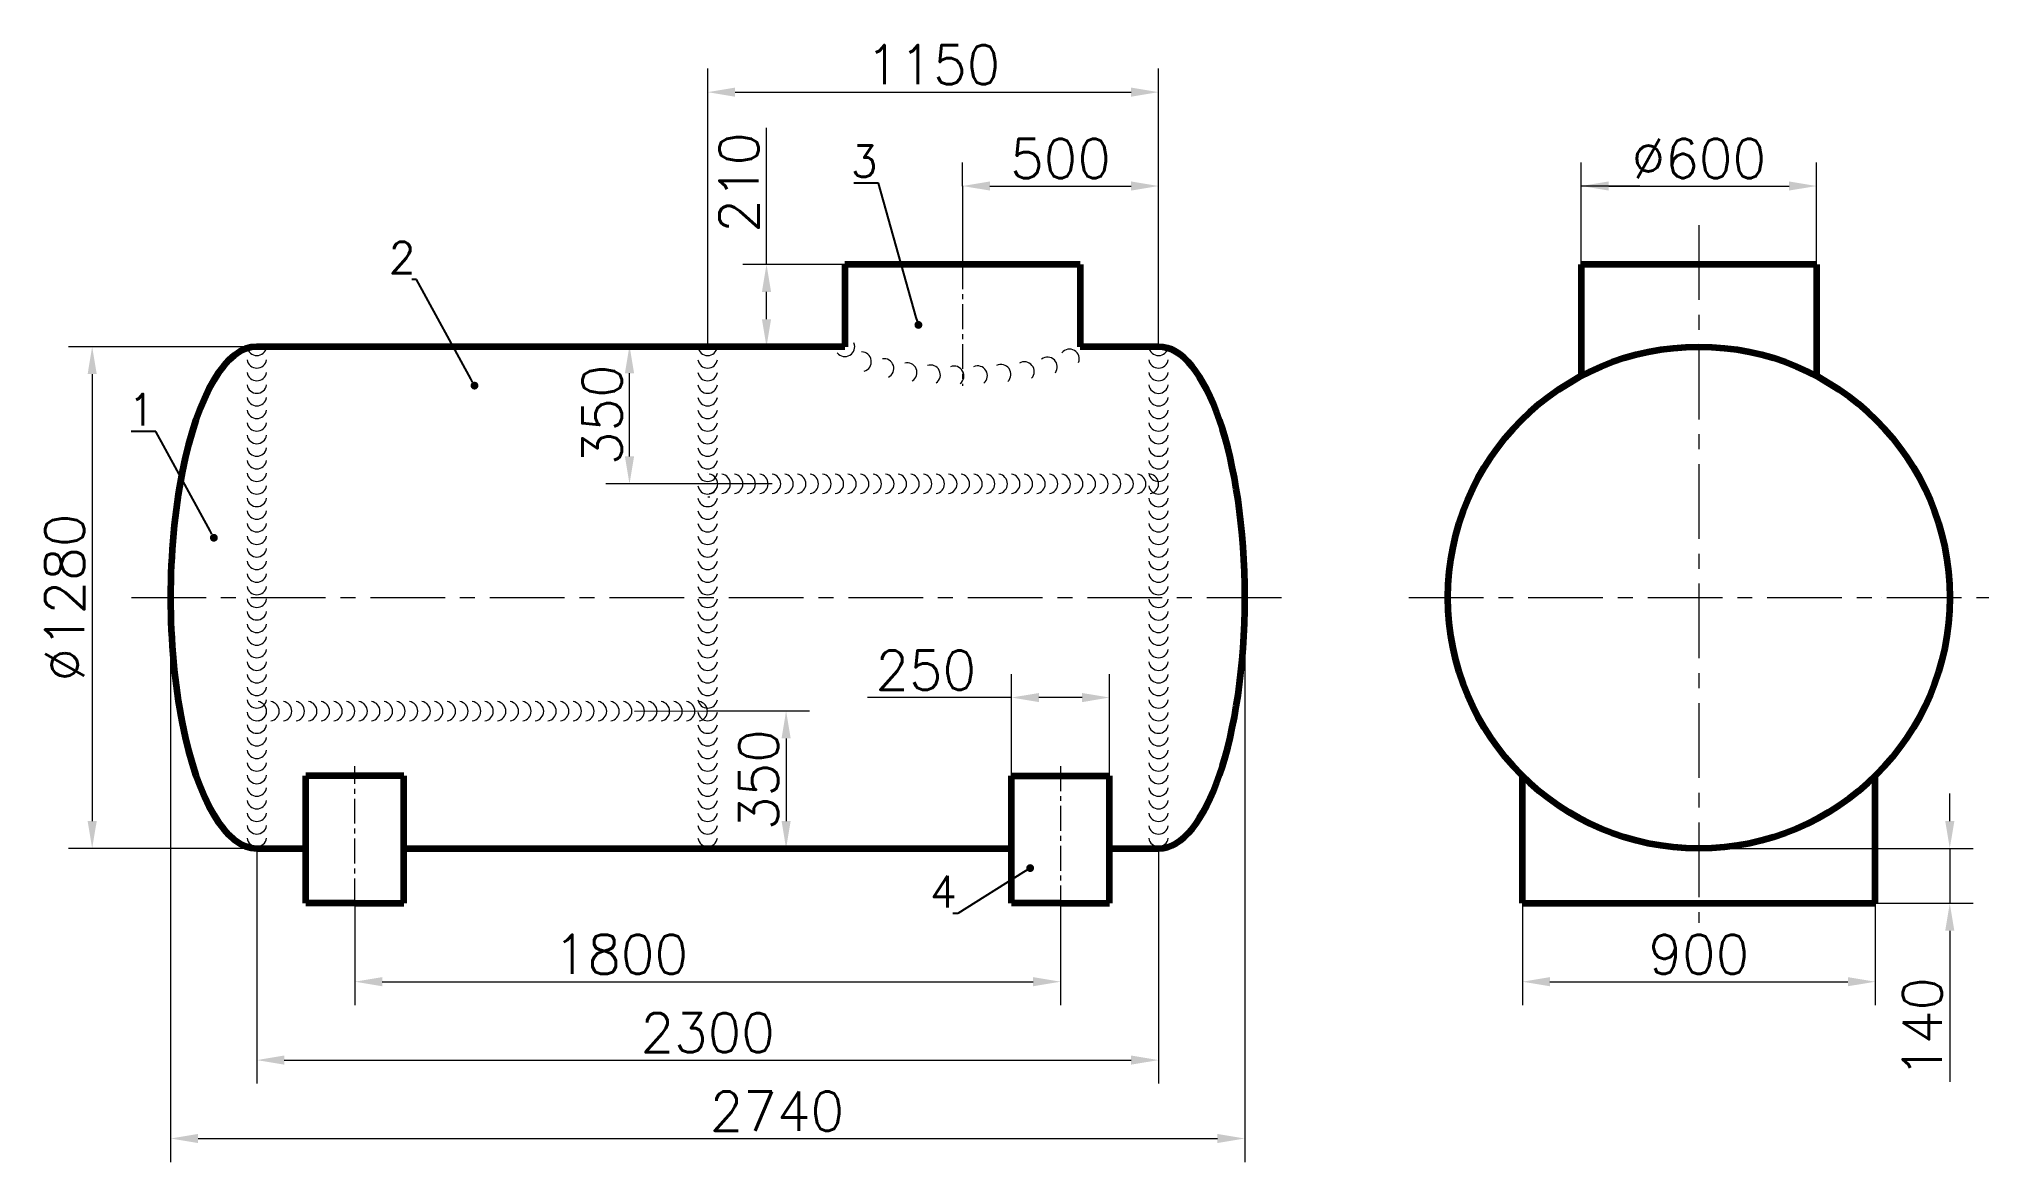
# Model space of a CAD drawing. Extents: x -902 to 4072, y -1963 to 902.
import ezdxf
from ezdxf import colors
from ezdxf.entities.mleader import LeaderData, LeaderLine
from ezdxf.math import Vec2, Vec3

# ---------------------------------------------------------------- set-up
doc = ezdxf.new("R2010")
doc.units = 0
doc.linetypes.add('CENTER', pattern=[50.8, 31.75, -6.35, 6.35, -6.35])
doc.layers.get('0').update_dxf_attribs({"linetype": 'CONTINUOUS', "lineweight": 35})
doc.layers.get('Defpoints').update_dxf_attribs({"linetype": 'CONTINUOUS'})
for name, color, linetype, lineweight in [('0A widoczne krawedzie i zarysy', 7, 'CONTINUOUS', 90), ('5 wymiarowanie', 7, 'CONTINUOUS', 18), ('6_7 tekst', 5, 'CONTINUOUS', 18), ('7 osie', 7, 'CENTER', 18), ('8 kreskowanie', 7, 'CONTINUOUS', 18), ('linie cienkie', 7, 'CONTINUOUS', 18)]:
    doc.layers.add(name, color=color, linetype=linetype, lineweight=lineweight)
doc.styles.add('ROMANS', font='Romans.shx')
doc.styles.get("Standard").update_dxf_attribs({"font": 'simplex.shx'})
doc.dimstyles.new('STW25', dxfattribs={"dimscale": 20, "dimtxt": 5, "dimasz": 3.5, "dimexe": 3, "dimexo": 0, "dimgap": 1, "dimtad": 1, "dimdec": 1, "dimzin": 9, "dimdsep": 46, "dimtxsty": 'Standard', "dimcen": 0, "dimclrd": 256, "dimclre": 256, "dimclrt": 256, "dimadec": 1, "dimazin": 2, "dimtp": 0.1, "dimtm": 0.1, "dimtfac": 0.71, "dimtdec": 1, "dimtmove": 0, "dimatfit": 3, "dimfxl": 1, "dimtzin": 0, "dimlwd": -1, "dimlwe": -1, "dimarcsym": 0})

# ---------------------------------------------------------------- blocks, each defined once
blk = doc.blocks.new('*U13')
at = {"layer": 'linie cienkie', "ltscale": 0.1}
blk.add_arc((0, 14.3), 25, 188.2409, 351.7591, dxfattribs=at)
blk = doc.blocks.new('*U14')
at = {"layer": '6_7 tekst', "color": 0, "linetype": 'ByBlock', "lineweight": -2, "transparency": 16777216}
for p in [(0, 1252.875), (0, 1220.75), (0, 1188.625), (0, 1156.5), (0, 1124.375), (0, 1092.25), (0, 1060.125), (0, 1028), (0, 995.875), (0, 963.75), (0, 931.625), (0, 899.5), (0, 867.375), (0, 835.25), (0, 803.125), (0, 771), (0, 738.875), (0, 706.75), (0, 674.625), (0, 642.5), (0, 610.375), (0, 578.25), (0, 546.125), (0, 514), (0, 481.875), (0, 449.75), (0, 417.625), (0, 385.5), (0, 353.375), (0, 321.25), (0, 289.125), (0, 257), (0, 224.875), (0, 192.75), (0, 160.625), (0, 128.5), (0, 96.375), (0, 64.25), (0, 32.125), (0, 0)]:
    blk.add_blockref('*U13', p, dxfattribs=at)
blk = doc.blocks.new('*U15')
at = {"layer": 'linie cienkie', "ltscale": 0.1}
blk.add_arc((0, 14.3), 25, 188.2409, 351.7591, dxfattribs=at)
blk = doc.blocks.new('*U16')
at = {"layer": '6_7 tekst', "color": 0, "linetype": 'ByBlock', "lineweight": -2, "transparency": 16777216}
for p in [(0, 1252.875), (0, 1220.75), (0, 1188.625), (0, 1156.5), (0, 1124.375), (0, 1092.25), (0, 1060.125), (0, 1028), (0, 995.875), (0, 963.75), (0, 931.625), (0, 899.5), (0, 867.375), (0, 835.25), (0, 803.125), (0, 771), (0, 738.875), (0, 706.75), (0, 674.625), (0, 642.5), (0, 610.375), (0, 578.25), (0, 546.125), (0, 514), (0, 481.875), (0, 449.75), (0, 417.625), (0, 385.5), (0, 353.375), (0, 321.25), (0, 289.125), (0, 257), (0, 224.875), (0, 192.75), (0, 160.625), (0, 128.5), (0, 96.375), (0, 64.25), (0, 32.125), (0, 0)]:
    blk.add_blockref('*U15', p, dxfattribs=at)
blk = doc.blocks.new('*U17')
at = {"layer": 'linie cienkie', "ltscale": 0.1}
blk.add_arc((0, 14.3), 25, 188.2409, 351.7591, dxfattribs=at)
blk = doc.blocks.new('*U18')
at = {"layer": '6_7 tekst', "color": 0, "linetype": 'ByBlock', "lineweight": -2, "transparency": 16777216}
for p in [(0, 1252.875), (0, 1220.75), (0, 1188.625), (0, 1156.5), (0, 1124.375), (0, 1092.25), (0, 1060.125), (0, 1028), (0, 995.875), (0, 963.75), (0, 931.625), (0, 899.5), (0, 867.375), (0, 835.25), (0, 803.125), (0, 771), (0, 738.875), (0, 706.75), (0, 674.625), (0, 642.5), (0, 610.375), (0, 578.25), (0, 546.125), (0, 514), (0, 481.875), (0, 449.75), (0, 417.625), (0, 385.5), (0, 353.375), (0, 321.25), (0, 289.125), (0, 257), (0, 224.875), (0, 192.75), (0, 160.625), (0, 128.5), (0, 96.375), (0, 64.25), (0, 32.125), (0, 0)]:
    blk.add_blockref('*U17', p, dxfattribs=at)
blk = doc.blocks.new('*U19')
at = {"layer": 'linie cienkie', "ltscale": 0.1}
blk.add_arc((0, 14.3), 25, 188.2409, 351.7591, dxfattribs=at)
blk = doc.blocks.new('*U20')
at = {"layer": '6_7 tekst', "color": 0, "linetype": 'ByBlock', "lineweight": -2, "transparency": 16777216}
for p in [(0, 1124.375), (0, 1092.25), (0, 1060.125), (0, 1028), (0, 995.875), (0, 963.75), (0, 931.625), (0, 899.5), (0, 867.375), (0, 835.25), (0, 803.125), (0, 771), (0, 738.875), (0, 706.75), (0, 674.625), (0, 642.5), (0, 610.375), (0, 578.25), (0, 546.125), (0, 514), (0, 481.875), (0, 449.75), (0, 417.625), (0, 385.5), (0, 353.375), (0, 321.25), (0, 289.125), (0, 257), (0, 224.875), (0, 192.75), (0, 160.625), (0, 128.5), (0, 96.375), (0, 64.25), (0, 32.125), (0, 0)]:
    blk.add_blockref('*U19', p, dxfattribs=at)
blk = doc.blocks.new('*U21')
at = {"layer": 'linie cienkie', "ltscale": 0.1}
blk.add_arc((0, 14.3), 25, 188.2409, 351.7591, dxfattribs=at)
blk = doc.blocks.new('*U22')
at = {"layer": '6_7 tekst', "color": 0, "linetype": 'ByBlock', "lineweight": -2, "transparency": 16777216}
for p in [(0, 1124.375), (0, 1092.25), (0, 1060.125), (0, 1028), (0, 995.875), (0, 963.75), (0, 931.625), (0, 899.5), (0, 867.375), (0, 835.25), (0, 803.125), (0, 771), (0, 738.875), (0, 706.75), (0, 674.625), (0, 642.5), (0, 610.375), (0, 578.25), (0, 546.125), (0, 514), (0, 481.875), (0, 449.75), (0, 417.625), (0, 385.5), (0, 353.375), (0, 321.25), (0, 289.125), (0, 257), (0, 224.875), (0, 192.75), (0, 160.625), (0, 128.5), (0, 96.375), (0, 64.25), (0, 32.125), (0, 0)]:
    blk.add_blockref('*U21', p, dxfattribs=at)
blk = doc.blocks.new('*U25')
at = {"layer": 'linie cienkie', "ltscale": 0.1}
blk.add_arc((0, 14.3), 25, 188.2409, 351.7591, dxfattribs=at)
blk = doc.blocks.new('*U26')
at = {"layer": '6_7 tekst', "color": 0, "linetype": 'ByBlock', "lineweight": -2, "transparency": 16777216}
blk.add_blockref('*U25', (0, 0), dxfattribs=at)
blk = doc.blocks.new('*U23')
at = {"layer": '6_7 tekst', "rotation": 120.6029227351934}
blk.add_blockref('*U26', (12.3, 7.3), dxfattribs=at)
blk = doc.blocks.new('*U24')
at = {"layer": '6_7 tekst', "color": 0, "linetype": 'ByBlock', "lineweight": -2, "transparency": 16777216}
for p, rotation in [((1153.8, 117.1), 270), ((1196.2, 78.9), 337.3584465401399), ((1670.5, 65.5), 14.57420363314686), ((1726.7, 86.1), 28.59814654473841), ((1253.6, 61.6), 347.4214153429817), ((1312.7, 51.3), 352.4393296542849), ((1372.3, 45.3), 355.9825101124193), ((1432.3, 42.7), 358.9736996070763), ((1492.3, 43.1), 1.842557308724578), ((1552.2, 46.6), 4.936064419112275), ((1611.7, 53.7), 8.759968159733013)]:
    blk.add_blockref('*U23', p, dxfattribs=dict(at, rotation=rotation))
blk = doc.blocks.new('*D27')
at = {"layer": '5 wymiarowanie', "ltscale": 0.1, "transparency": 16777216}
for p, q in [((1453.8, 527.1), (1453.8, 587.1)), ((1953.8, 117.1), (1953.8, 587.1)), ((1523.8, 527.1), (1883.8, 527.1))]:
    blk.add_line(p, q, dxfattribs=at)
for points in [[(1523.8, 538.8), (1523.8, 515.5), (1453.8, 527.1)], [(1883.8, 538.8), (1883.8, 515.5), (1953.8, 527.1)]]:
    blk.add_solid(points, dxfattribs=at)
at = {"layer": 'Defpoints', "color": 0, "ltscale": 0.1, "transparency": 16777216}
for p in [(1453.8, 527.1), (1953.8, 527.1), (1953.8, 117.1)]:
    blk.add_point(p, dxfattribs=at)
at = {"layer": '5 wymiarowanie', "ltscale": 0.1, "transparency": 16777216, "insert": (1703.8, 597.1), "char_height": 100, "attachment_point": 5}
blk.add_mtext('500', dxfattribs=at)
blk = doc.blocks.new('*D28')
at = {"layer": '5 wymiarowanie', "ltscale": 0.1, "transparency": 16777216}
for p, q in [((953.8, 327.1), (953.8, 675.2)), ((953.8, 327.1), (893.8, 327.1)), ((953.8, 187.1), (953.8, 257.1)), ((1153.8, 117.1), (893.8, 117.1))]:
    blk.add_line(p, q, dxfattribs=at)
for points in [[(942.2, 257.1), (965.5, 257.1), (953.8, 327.1)], [(942.2, 187.1), (965.5, 187.1), (953.8, 117.1)]]:
    blk.add_solid(points, dxfattribs=at)
at = {"layer": 'Defpoints', "color": 0, "ltscale": 0.1, "transparency": 16777216}
for p in [(953.8, 327.1), (953.8, 117.1), (1153.8, 117.1)]:
    blk.add_point(p, dxfattribs=at)
at = {"layer": '5 wymiarowanie', "ltscale": 0.1, "transparency": 16777216, "insert": (883.8, 536.2), "char_height": 100, "attachment_point": 5, "rotation": 90}
blk.add_mtext('210', dxfattribs=at)
blk = doc.blocks.new('*D29')
at = {"layer": '5 wymiarowanie', "ltscale": 0.1, "transparency": 16777216}
for p, q in [((-96.2, -1302.9), (-96.2, -1562.9)), ((1703.8, -1302.9), (1703.8, -1562.9)), ((-26.2, -1502.9), (1633.8, -1502.9))]:
    blk.add_line(p, q, dxfattribs=at)
for points in [[(-26.2, -1491.2), (-26.2, -1514.5), (-96.2, -1502.9)], [(1633.8, -1491.2), (1633.8, -1514.5), (1703.8, -1502.9)]]:
    blk.add_solid(points, dxfattribs=at)
at = {"layer": 'Defpoints', "color": 0, "ltscale": 0.1, "transparency": 16777216}
for p in [(-96.2, -1302.9), (1703.8, -1302.9), (1703.8, -1502.9)]:
    blk.add_point(p, dxfattribs=at)
at = {"layer": '5 wymiarowanie', "ltscale": 0.1, "transparency": 16777216, "insert": (582.5, -1432.9), "char_height": 100, "attachment_point": 5}
blk.add_mtext('1800', dxfattribs=at)
blk = doc.blocks.new('*D30')
at = {"layer": '5 wymiarowanie', "ltscale": 0.1, "transparency": 16777216}
for p, q in [((-346.2, -1162.9), (-346.2, -1762.9)), ((1953.8, -1158.3), (1953.8, -1762.9)), ((-276.2, -1702.9), (1883.8, -1702.9))]:
    blk.add_line(p, q, dxfattribs=at)
for points in [[(-276.2, -1691.2), (-276.2, -1714.5), (-346.2, -1702.9)], [(1883.8, -1691.2), (1883.8, -1714.5), (1953.8, -1702.9)]]:
    blk.add_solid(points, dxfattribs=at)
at = {"layer": 'Defpoints', "color": 0, "ltscale": 0.1, "transparency": 16777216}
for p in [(-346.2, -1162.9), (1953.8, -1158.3), (1953.8, -1702.9)]:
    blk.add_point(p, dxfattribs=at)
at = {"layer": '5 wymiarowanie', "ltscale": 0.1, "transparency": 16777216, "insert": (803.8, -1632.9), "char_height": 100, "attachment_point": 5}
blk.add_mtext('2300', dxfattribs=at)
blk = doc.blocks.new('*D31')
at = {"layer": '5 wymiarowanie', "ltscale": 0.1, "transparency": 16777216}
for p, q in [((-566.2, -522.9), (-566.2, -1962.9)), ((2173.8, -522.9), (2173.8, -1962.9)), ((-496.2, -1902.9), (2103.8, -1902.9))]:
    blk.add_line(p, q, dxfattribs=at)
for points in [[(-496.2, -1891.2), (-496.2, -1914.5), (-566.2, -1902.9)], [(2103.8, -1891.2), (2103.8, -1914.5), (2173.8, -1902.9)]]:
    blk.add_solid(points, dxfattribs=at)
at = {"layer": 'Defpoints', "color": 0, "ltscale": 0.1, "transparency": 16777216}
for p in [(-566.2, -522.9), (2173.8, -522.9), (2173.8, -1902.9)]:
    blk.add_point(p, dxfattribs=at)
at = {"layer": '5 wymiarowanie', "ltscale": 0.1, "transparency": 16777216, "insert": (980.3, -1832.9), "char_height": 100, "attachment_point": 5}
blk.add_mtext('2740', dxfattribs=at)
blk = doc.blocks.new('*D32')
at = {"layer": '5 wymiarowanie', "ltscale": 0.1, "transparency": 16777216}
for p, q in [((-346.2, 117.1), (-826.2, 117.1)), ((-766.2, 47.1), (-766.2, -1092.9)), ((-346.2, -1162.9), (-826.2, -1162.9))]:
    blk.add_line(p, q, dxfattribs=at)
for points in [[(-777.8, 47.1), (-754.5, 47.1), (-766.2, 117.1)], [(-777.8, -1092.9), (-754.5, -1092.9), (-766.2, -1162.9)]]:
    blk.add_solid(points, dxfattribs=at)
at = {"layer": 'Defpoints', "color": 0, "ltscale": 0.1, "transparency": 16777216}
for p in [(-346.2, 117.1), (-766.2, -1162.9), (-346.2, -1162.9)]:
    blk.add_point(p, dxfattribs=at)
at = {"layer": '5 wymiarowanie', "ltscale": 0.1, "transparency": 16777216, "insert": (-836.2, -522.9), "char_height": 100, "attachment_point": 5, "rotation": 90}
blk.add_mtext('%%C1280', dxfattribs=at)
blk = doc.blocks.new('*D33')
at = {"layer": '5 wymiarowanie', "ltscale": 0.1, "transparency": 16777216}
for p, q in [((1578.8, -977.9), (1578.8, -717.9)), ((1828.8, -977.9), (1828.8, -717.9)), ((1578.8, -777.9), (1211.7, -777.9)), ((1758.8, -777.9), (1648.8, -777.9))]:
    blk.add_line(p, q, dxfattribs=at)
for points in [[(1648.8, -766.3), (1648.8, -789.6), (1578.8, -777.9)], [(1758.8, -766.3), (1758.8, -789.6), (1828.8, -777.9)]]:
    blk.add_solid(points, dxfattribs=at)
at = {"layer": 'Defpoints', "color": 0, "ltscale": 0.1, "transparency": 16777216}
for p in [(1828.8, -777.9), (1578.8, -977.9), (1828.8, -977.9)]:
    blk.add_point(p, dxfattribs=at)
at = {"layer": '5 wymiarowanie', "ltscale": 0.1, "transparency": 16777216, "insert": (1360.2, -707.9), "char_height": 100, "attachment_point": 5}
blk.add_mtext('250', dxfattribs=at)
blk = doc.blocks.new('*D34')
at = {"layer": '5 wymiarowanie', "ltscale": 0.1, "transparency": 16777216}
for p, q in [((3032, 327.1), (3032, 587.1)), ((3632, 327.1), (3632, 587.1)), ((3102, 527.1), (3562, 527.1))]:
    blk.add_line(p, q, dxfattribs=at)
for points in [[(3102, 538.8), (3102, 515.5), (3032, 527.1)], [(3562, 538.8), (3562, 515.5), (3632, 527.1)]]:
    blk.add_solid(points, dxfattribs=at)
at = {"layer": 'Defpoints', "color": 0, "ltscale": 0.1, "transparency": 16777216}
for p in [(3632, 527.1), (3032, 327.1), (3632, 327.1)]:
    blk.add_point(p, dxfattribs=at)
at = {"layer": '5 wymiarowanie', "ltscale": 0.1, "transparency": 16777216, "insert": (3332, 597.1), "char_height": 100, "attachment_point": 5}
blk.add_mtext('%%C600', dxfattribs=at)
blk = doc.blocks.new('*D35')
at = {"layer": '5 wymiarowanie', "ltscale": 0.1, "transparency": 16777216}
for p, q in [((2882, -1302.9), (2882, -1562.9)), ((3782, -1302.9), (3782, -1562.9)), ((2952, -1502.9), (3712, -1502.9))]:
    blk.add_line(p, q, dxfattribs=at)
for points in [[(2952, -1491.2), (2952, -1514.5), (2882, -1502.9)], [(3712, -1491.2), (3712, -1514.5), (3782, -1502.9)]]:
    blk.add_solid(points, dxfattribs=at)
at = {"layer": 'Defpoints', "color": 0, "ltscale": 0.1, "transparency": 16777216}
for p in [(2882, -1302.9), (3782, -1302.9), (3782, -1502.9)]:
    blk.add_point(p, dxfattribs=at)
at = {"layer": '5 wymiarowanie', "ltscale": 0.1, "transparency": 16777216, "insert": (3332, -1432.9), "char_height": 100, "attachment_point": 5}
blk.add_mtext('900', dxfattribs=at)
blk = doc.blocks.new('*D36')
at = {"layer": '5 wymiarowanie', "ltscale": 0.1, "transparency": 16777216}
for p, q in [((3972, -1092.9), (3972, -1022.9)), ((3782, -1162.9), (4032, -1162.9)), ((3972, -1162.9), (3972, -1302.9)), ((3782, -1302.9), (4032, -1302.9)), ((3972, -1372.9), (3972, -1758.6))]:
    blk.add_line(p, q, dxfattribs=at)
for points in [[(3960.4, -1092.9), (3983.7, -1092.9), (3972, -1162.9)], [(3960.4, -1372.9), (3983.7, -1372.9), (3972, -1302.9)]]:
    blk.add_solid(points, dxfattribs=at)
at = {"layer": 'Defpoints', "color": 0, "ltscale": 0.1, "transparency": 16777216}
for p in [(3782, -1162.9), (3972, -1162.9), (3782, -1302.9)]:
    blk.add_point(p, dxfattribs=at)
at = {"layer": '5 wymiarowanie', "ltscale": 0.1, "transparency": 16777216, "insert": (3902, -1619.5), "char_height": 100, "attachment_point": 5, "rotation": 90}
blk.add_mtext('140', dxfattribs=at)
blk = doc.blocks.new('*D37')
at = {"layer": '5 wymiarowanie', "ltscale": 0.1, "transparency": 16777216}
for p, q in [((803.8, 119.6), (544.4, 119.6)), ((604.4, -162.9), (604.4, 49.6)), ((803.8, -232.9), (544.4, -232.9))]:
    blk.add_line(p, q, dxfattribs=at)
for points in [[(592.7, 49.6), (616.1, 49.6), (604.4, 119.6)], [(592.7, -162.9), (616.1, -162.9), (604.4, -232.9)]]:
    blk.add_solid(points, dxfattribs=at)
at = {"layer": 'Defpoints', "color": 0, "ltscale": 0.1, "transparency": 16777216}
for p in [(604.4, 119.6), (803.8, 119.6), (803.8, -232.9)]:
    blk.add_point(p, dxfattribs=at)
at = {"layer": '5 wymiarowanie', "ltscale": 0.1, "transparency": 16777216, "insert": (534.4, -56.6), "char_height": 100, "attachment_point": 5, "rotation": 90}
blk.add_mtext('350', dxfattribs=at)
blk = doc.blocks.new('*D38')
at = {"layer": '5 wymiarowanie', "ltscale": 0.1, "transparency": 16777216}
for p, q in [((803.1, -812), (1063.8, -812)), ((1003.8, -882), (1003.8, -1092.9)), ((28.8, -1162.9), (1063.8, -1162.9))]:
    blk.add_line(p, q, dxfattribs=at)
for points in [[(992.2, -882), (1015.5, -882), (1003.8, -812)], [(992.2, -1092.9), (1015.5, -1092.9), (1003.8, -1162.9)]]:
    blk.add_solid(points, dxfattribs=at)
at = {"layer": 'Defpoints', "color": 0, "ltscale": 0.1, "transparency": 16777216}
for p in [(803.1, -812), (28.8, -1162.9), (1003.8, -1162.9)]:
    blk.add_point(p, dxfattribs=at)
at = {"layer": '5 wymiarowanie', "ltscale": 0.1, "transparency": 16777216, "insert": (933.8, -987.4), "char_height": 100, "attachment_point": 5, "rotation": 90}
blk.add_mtext('350', dxfattribs=at)
blk = doc.blocks.new('_Dot')
at = {"color": 0, "linetype": 'ByBlock', "lineweight": -2}
blk.add_line((-0.5, 0), (-1, 0), dxfattribs=at)
at = {"color": 0, "linetype": 'ByBlock', "const_width": 0.5}
blk.add_lwpolyline([(-0.25, 0, 1), (0.25, 0, 1)], format="xyb", close=True, dxfattribs=at)
blk = doc.blocks.new('*D41')
at = {"layer": '5 wymiarowanie', "ltscale": 0.1, "transparency": 16777216}
for p, q in [((803.8, 119.6), (803.8, 826.6)), ((1953.8, 119.6), (1953.8, 826.6)), ((873.8, 766.6), (1883.8, 766.6))]:
    blk.add_line(p, q, dxfattribs=at)
for points in [[(873.8, 778.2), (873.8, 754.9), (803.8, 766.6)], [(1883.8, 778.2), (1883.8, 754.9), (1953.8, 766.6)]]:
    blk.add_solid(points, dxfattribs=at)
at = {"layer": 'Defpoints', "color": 0, "ltscale": 0.1, "transparency": 16777216}
for p in [(1953.8, 766.6), (803.8, 119.6), (1953.8, 119.6)]:
    blk.add_point(p, dxfattribs=at)
at = {"layer": '5 wymiarowanie', "ltscale": 0.1, "transparency": 16777216, "insert": (1378.8, 836.6), "char_height": 100, "attachment_point": 5}
blk.add_mtext('1150', dxfattribs=at)

msp = doc.modelspace()

# ---------------------------------------------------------------- linework, layer by layer
at = {"layer": '0A widoczne krawedzie i zarysy', "ltscale": 0.1}
for p, q in [((1453.82, 327.15), (1153.82, 327.15)), ((1153.82, 327.15), (1153.82, 117.15)), ((1753.82, 327.15), (1453.82, 327.15)), ((1753.82, 327.15), (1753.82, 117.15)), ((3332.03, 327.15), (3032.03, 327.15)), ((3032.03, 327.15), (3032.03, 117.15)), ((3632.03, 327.15), (3332.03, 327.15)), ((3632.03, 327.15), (3632.03, 117.15)), ((-346.18, 117.15), (-346.18, 117.15)), ((1153.82, 117.15), (-346.18, 117.15)), ((1953.82, 117.15), (1753.82, 117.15)), ((3032.03, 117.15), (3032.03, 42.48)), ((3632.03, 117.15), (3632.03, 42.48)), ((-221.18, -1162.85), (-221.18, -977.93)), ((28.82, -977.93), (-221.18, -977.93)), ((28.82, -1162.85), (28.82, -977.93)), ((1578.82, -1162.85), (1578.82, -977.93)), ((1578.82, -977.93), (1828.82, -977.93)), ((1828.82, -1106.14), (1828.82, -977.93)), ((2882.03, -1302.85), (2882.03, -977.93)), ((3782.03, -1302.85), (3782.03, -977.93)), ((1828.82, -1162.85), (1828.82, -1106.14)), ((-346.18, -1162.85), (-221.18, -1162.85)), ((-221.18, -1302.85), (-221.18, -1162.85)), ((28.82, -1302.85), (28.82, -1162.85)), ((28.82, -1162.85), (1578.82, -1162.85)), ((1578.82, -1302.85), (1578.82, -1162.85)), ((1828.82, -1302.85), (1828.82, -1162.85)), ((1828.82, -1162.85), (1953.82, -1162.85)), ((-96.18, -1302.85), (-221.18, -1302.85)), ((-96.18, -1302.85), (28.82, -1302.85)), ((1703.82, -1302.85), (1578.82, -1302.85)), ((1703.82, -1302.85), (1828.82, -1302.85)), ((2882.03, -1302.85), (3782.03, -1302.85))]:
    msp.add_line(p, q, dxfattribs=at)
msp.add_circle((3332.03, -522.85), 640, dxfattribs=at)
for centre, start_param, end_param in [((-346.18, -522.85), 0, 3.1415927), ((1953.82, -522.85), 3.1415927, 6.2831853)]:
    msp.add_ellipse(centre, major_axis=(0, 640), ratio=0.34375, start_param=start_param, end_param=end_param, dxfattribs=at)
at = {"layer": '5 wymiarowanie', "ltscale": 0.1}
for p, q in [((1453.82, 527.15), (1453.82, 327.15)), ((3032.03, 327.15), (3032.03, 527.15)), ((3032.03, 527.15), (3181.32, 527.15)), ((1153.82, 327.15), (953.82, 327.15)), ((968.02, -232.85), (604.39, -232.85)), ((617.53, -812.85), (803.82, -812.04)), ((3332.03, -1162.85), (3782.03, -1162.85)), ((3782.03, -1162.85), (3982.03, -1162.85)), ((3782.03, -1302.85), (3782.03, -1502.85))]:
    msp.add_line(p, q, dxfattribs=at)
at = {"layer": '6_7 tekst', "ltscale": 0.1}
for p, q in [((-346.18, 117.15), (-346.18, 117.15)), ((803.82, -203.18), (803.82, -203.18)), ((803.82, -265.92), (809.32, -265.92))]:
    msp.add_line(p, q, dxfattribs=at)
at = {"layer": '7 osie', "ltscale": 6}
for p, q in [((3332.03, 427.15), (3332.03, -1352.85)), ((-666.18, -522.85), (2273.82, -522.85)), ((2592.03, -522.85), (4072.03, -522.85))]:
    msp.add_line(p, q, dxfattribs=at)
at = {"layer": '7 osie', "ltscale": 2}
for p, q in [((1453.82, 327.15), (1453.82, 17.67)), ((-96.18, -1302.85), (-96.18, -952.93)), ((1703.82, -952.93), (1703.82, -1302.85))]:
    msp.add_line(p, q, dxfattribs=at)
at = {"layer": '7 osie', "ltscale": 0.1}
msp.add_line((3796.7, -522.85), (3796.7, -522.85), dxfattribs=at)
at = {"layer": '8 kreskowanie', "ltscale": 0.1}
msp.add_line((3782.03, -1302.85), (3782.03, -1327.85), dxfattribs=at)
at = {"layer": 'linie cienkie', "ltscale": 0.1}
msp.add_circle((803.82, -232.85), 1.13686837721616e-13, dxfattribs=at)
msp.add_circle((803.82, -232.85), 1.13686837721616e-13, dxfattribs=at)
msp.add_circle((803.82, -232.85), 1.13686837721616e-13, dxfattribs=at)

# ---------------------------------------------------------------- block references
at = {"layer": '6_7 tekst'}
for name, p in [('*U14', (-346.18, -1147.59)), ('*U16', (803.82, -1147.59)), ('*U24', (0, 0)), ('*U18', (1953.82, -1147.63))]:
    msp.add_blockref(name, p, dxfattribs=at)
at = {"layer": '6_7 tekst', "rotation": 90}
for name, p in [('*U22', (1943.05, -232.85)), ('*U20', (792.45, -812.85))]:
    msp.add_blockref(name, p, dxfattribs=at)

# ---------------------------------------------------------------- dimensions: what is measured, and where the dimension line sits
at = {"layer": '5 wymiarowanie', "ltscale": 0.1}
for base, p1, p2, picture, middle in [((1953.82, 766.57), (803.82, 119.58), (1953.82, 119.58), '*D41', (1378.82, 836.57)), ((1953.82, 527.15), (1453.82, 527.15), (1953.82, 117.15), '*D27', (1703.82, 597.15)), ((1953.82, -1702.85), (-346.18, -1162.85), (1953.82, -1158.33), '*D30', (803.82, -1632.85)), ((3782.03, -1502.85), (2882.03, -1302.85), (3782.03, -1302.85), '*D35', (3332.03, -1432.85))]:
    dim = msp.add_linear_dim(base=base, p1=p1, p2=p2, dimstyle='STW25', dxfattribs=at)
    dim.commit()
    dim.dimension.update_dxf_attribs({"geometry": picture, "text_midpoint": middle})
for base, p1, p2, picture, middle in [((953.82, 117.15), (953.82, 327.15), (1153.82, 117.15), '*D28', (953.82, 536.2)), ((3972.03, -1162.85), (3782.03, -1302.85), (3782.03, -1162.85), '*D36', (3972.03, -1619.51))]:
    dim = msp.add_linear_dim(base=base, p1=p1, p2=p2, angle=90, dimstyle='STW25', dxfattribs=at)
    dim.commit()
    dim.dimension.update_dxf_attribs({"geometry": picture, "text_midpoint": middle, "dimtype": 160})
dim = msp.add_linear_dim(base=(3632.03, 527.15), p1=(3032.03, 327.15), p2=(3632.03, 327.15), text='%%C<>', dimstyle='STW25', dxfattribs=at)
dim.commit()
dim.dimension.update_dxf_attribs({"geometry": '*D34', "text_midpoint": (3332.03, 597.15)})
for base, p1, p2, text, picture, middle in [((-766.18, -1162.85), (-346.18, 117.15), (-346.18, -1162.85), '%%C<>', '*D32', (-836.18, -522.85)), ((604.39, 119.58), (803.82, -232.85), (803.82, 119.58), '350', '*D37', (534.39, -56.63))]:
    dim = msp.add_linear_dim(base=base, p1=p1, p2=p2, angle=90, text=text, dimstyle='STW25', dxfattribs=at)
    dim.commit()
    dim.dimension.update_dxf_attribs({"geometry": picture, "text_midpoint": middle})
for base, p1, p2, picture, middle in [((2173.82, -1902.85), (-566.18, -522.85), (2173.82, -522.85), '*D31', (980.32, -1902.85)), ((1828.82, -777.93), (1578.82, -977.93), (1828.82, -977.93), '*D33', (1360.25, -777.93)), ((1703.82, -1502.85), (-96.18, -1302.85), (1703.82, -1302.85), '*D29', (582.54, -1502.85))]:
    dim = msp.add_linear_dim(base=base, p1=p1, p2=p2, dimstyle='STW25', dxfattribs=at)
    dim.commit()
    dim.dimension.update_dxf_attribs({"geometry": picture, "text_midpoint": middle, "dimtype": 160})
dim = msp.add_linear_dim(base=(1003.82, -1162.85), p1=(803.14, -812.05), p2=(28.82, -1162.85), angle=90, text='350', dimstyle='STW25', dxfattribs=at)
dim.commit()
dim.dimension.update_dxf_attribs({"geometry": '*D38', "text_midpoint": (1003.82, -987.45), "dimtype": 160})

# ---------------------------------------------------------------- leaders
at = {"layer": '5 wymiarowanie', "ltscale": 2}
ml = msp.add_multileader_mtext('Standard', dxfattribs=at)
ml.set_content('3', color=256, style='ROMANS')
ml.set_leader_properties()
ml.set_arrow_properties(name='DOT')
ml.build(insert=Vec2(0, 0))
ml.multileader.update_dxf_attribs({"text_right_attachment_type": 6, "dogleg_length": 0.36, "arrow_head_size": 20})
ctx = ml.context
ctx.base_point, ctx.char_height, ctx.arrow_head_size, ctx.plane_origin = Vec3(1182.04, 590.15), 80, 20, Vec3(1341.31, 290.22)
ctx.right_attachment, ctx.text_align_type = 6, 2
notes = []
notes.append((ctx, [(0, (1, 1, 0), (1239.74, 534.15), (-1, 0), 0.36, [(0, [(1341.31, 172.72)], 0, [])])]))
ctx.mtext.insert, ctx.mtext.alignment, ctx.mtext.flow_direction = Vec3(1237.38, 630.15), 3, 5
ml = msp.add_multileader_mtext('Standard', dxfattribs=at)
ml.set_content('2', color=256, style='ROMANS')
ml.set_leader_properties()
ml.set_arrow_properties(name='DOT')
ml.build(insert=Vec2(0, 0))
ml.multileader.update_dxf_attribs({"text_right_attachment_type": 6, "dogleg_length": 0.36, "arrow_head_size": 20})
ctx = ml.context
ctx.base_point, ctx.char_height, ctx.arrow_head_size, ctx.plane_origin = Vec3(3.53, 344.67), 80, 20, Vec3(209.03, 17.85)
ctx.right_attachment, ctx.text_align_type = 6, 2
notes.append((ctx, [(0, (1, 1, 0), (61.22, 288.67), (-1, 0), 0.36, [(0, [(209.03, 17.85)], 0, [])])]))
ctx.mtext.insert, ctx.mtext.width, ctx.mtext.alignment, ctx.mtext.flow_direction = Vec3(58.86, 384.67), 9.5238, 3, 5
ml = msp.add_multileader_mtext('Standard', dxfattribs=at)
ml.set_content('1', color=256, style='ROMANS')
ml.set_leader_properties()
ml.set_arrow_properties(name='DOT')
ml.build(insert=Vec2(0, 0))
ml.multileader.update_dxf_attribs({"text_right_attachment_type": 6, "dogleg_length": 0.36, "arrow_head_size": 20})
ctx = ml.context
ctx.base_point, ctx.char_height, ctx.arrow_head_size, ctx.plane_origin = Vec3(-627, -43.45), 80, 20, Vec3(-455.78, -370.27)
ctx.right_attachment, ctx.text_align_type = 6, 2
notes.append((ctx, [(0, (1, 1, 0), (-603.6, -99.45), (-1, 0), 0.36, [(0, [(-455.78, -370.27)], 0, [])])]))
ctx.mtext.insert, ctx.mtext.alignment, ctx.mtext.flow_direction = Vec3(-605.96, -3.45), 3, 5
ml = msp.add_multileader_mtext('Standard', dxfattribs=at)
ml.set_content('4', color=256, style='ROMANS')
ml.set_leader_properties()
ml.set_arrow_properties(name='DOT')
ml.build(insert=Vec2(0, 0))
ml.multileader.update_dxf_attribs({"text_right_attachment_type": 6, "dogleg_length": 0.36, "arrow_head_size": 20})
ctx = ml.context
ctx.base_point, ctx.char_height, ctx.arrow_head_size, ctx.plane_origin = Vec3(1379.93, -1273.13), 80, 20, Vec3(1626.38, -1212.97)
ctx.right_attachment, ctx.text_align_type = 6, 2
notes.append((ctx, [(0, (1, 1, 0), (1441.44, -1329.13), (-1, 0), 0.36, [(0, [(1626.38, -1212.97)], 0, [])])]))
ctx.mtext.insert, ctx.mtext.width, ctx.mtext.alignment, ctx.mtext.flow_direction = Vec3(1439.08, -1233.13), 9.5238, 3, 5
for ctx, leaders in notes:
    for number, flags, end, landing, length, lines in leaders:
        leader = LeaderData()
        leader.index, (leader.has_last_leader_line, leader.has_dogleg_vector, leader.attachment_direction) = number, flags
        leader.last_leader_point, leader.dogleg_vector, leader.dogleg_length = Vec3(end), Vec3(landing), length
        for number, points, colour, breaks in lines:
            line = LeaderLine()
            line.index, line.vertices, line.color, line.breaks = number, Vec3.list(points), colors.encode_raw_color(colour), breaks
            leader.lines.append(line)
        ctx.leaders.append(leader)

doc.saveas('drawing.dxf')
